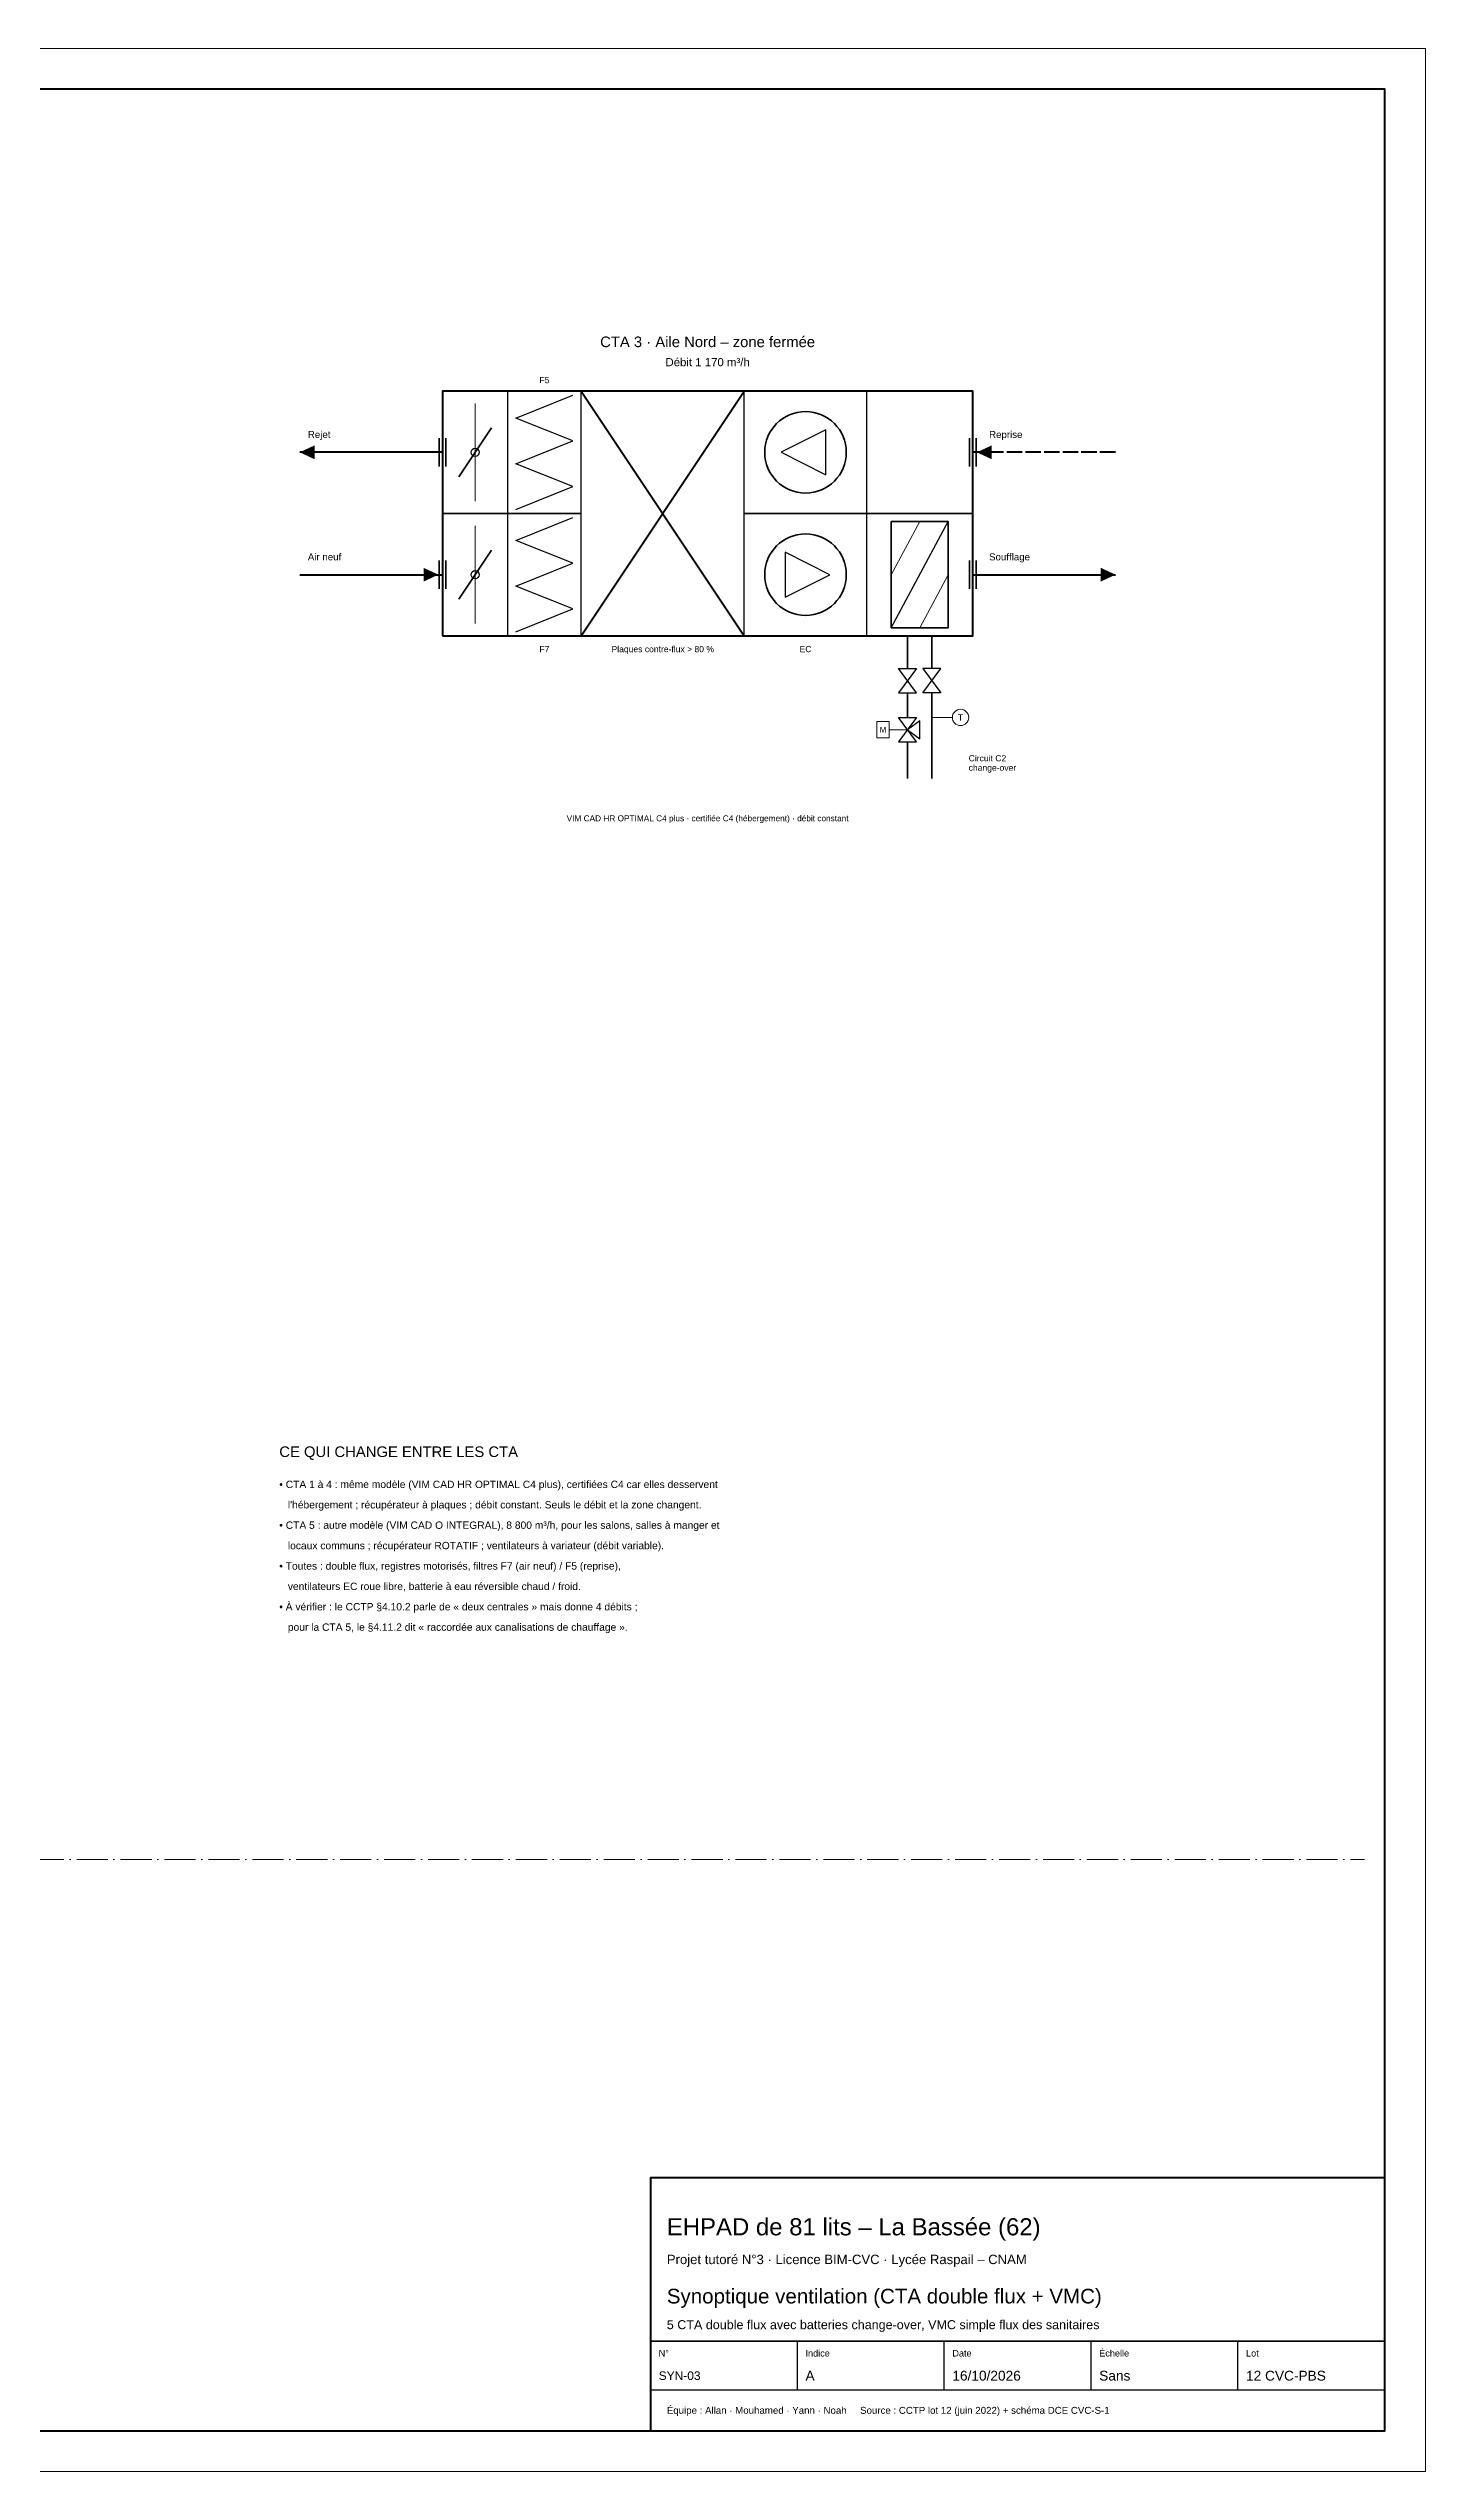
# Model space of a CAD drawing. Header units: millimetres. Extents: x 0 to 841, y 0 to 594.
# Drawn here: x 503 to 841, y 0 to 594 of the extents above; entities that cross this region are included whole.
import ezdxf
from ezdxf.enums import TextEntityAlignment as Align

# ---------------------------------------------------------------- set-up
doc = ezdxf.new("R2010")
doc.units = ezdxf.units.MM
doc.header["$LTSCALE"] = 3
doc.linetypes.add('DASHDOT', pattern=[3.556, 2.54, -0.508, 0, -0.508])
doc.linetypes.add('DASHED', pattern=[1.524, 1.27, -0.254])
for name, color, linetype in [('CADRE', 7, 'Continuous'), ('CVC-ACCESSOIRE', 6, 'Continuous'), ('CVC-AIR-NEUF', 3, 'Continuous'), ('CVC-AIR-REJET', 8, 'Continuous'), ('CVC-AIR-REPRIS', 5, 'DASHED'), ('CVC-AIR-SOUFFLE', 1, 'Continuous'), ('CVC-EG-CHANGEOVER', 4, 'Continuous'), ('CVC-EQUIPEMENT', 7, 'Continuous'), ('CVC-LIMITE', 8, 'DASHDOT'), ('CVC-TEXTE', 7, 'Continuous'), ('CVC-TEXTE-PUISS', 4, 'Continuous')]:
    doc.layers.add(name, color=color, linetype=linetype)
doc.styles.get("Standard").update_dxf_attribs({"font": 'arial.ttf'})

msp = doc.modelspace()

# ---------------------------------------------------------------- linework, layer by layer
at = {"layer": 'CADRE', "lineweight": 18}
msp.add_lwpolyline([(0, 0), (841, 0), (841, 594), (0, 594), (0, 0)], dxfattribs=at)
at = {"layer": 'CADRE', "lineweight": 70}
msp.add_lwpolyline([(10, 10), (831, 10), (831, 584), (10, 584), (10, 10)], dxfattribs=at)
at = {"layer": 'CADRE', "lineweight": 50}
msp.add_lwpolyline([(651, 10), (831, 10), (831, 72), (651, 72), (651, 10)], dxfattribs=at)
at = {"layer": 'CADRE', "lineweight": 35}
msp.add_lwpolyline([(651, 32), (831, 32)], dxfattribs=at)
at = {"layer": 'CADRE', "lineweight": 25}
for points in [[(687, 20), (687, 32)], [(723, 20), (723, 32)], [(759, 20), (759, 32)], [(795, 20), (795, 32)], [(651, 20), (831, 20)]]:
    msp.add_lwpolyline(points, dxfattribs=at)
at = {"layer": 'CVC-ACCESSOIRE', "lineweight": 25}
for points in [[(716.2, 436), (711.8, 442), (716.2, 442), (711.8, 436), (716.2, 436)], [(717.8, 442), (722.2, 436), (717.8, 436), (722.2, 442), (717.8, 442)], [(716.2, 424), (711.8, 430), (716.2, 430), (711.8, 424), (716.2, 424)], [(714, 427), (717, 424.8), (717, 429.2), (714, 427)]]:
    msp.add_lwpolyline(points, dxfattribs=at)
at = {"layer": 'CVC-ACCESSOIRE', "lineweight": 18}
for points in [[(709.5, 425), (709.5, 429), (706.5, 429), (706.5, 425), (709.5, 425)], [(720, 430), (725, 430)], [(714, 427), (709.5, 427)]]:
    msp.add_lwpolyline(points, dxfattribs=at)
msp.add_circle((727, 430), 2, dxfattribs=at)
at = {"layer": 'CVC-AIR-NEUF', "lineweight": 70}
msp.add_lwpolyline([(565, 465), (600, 465)], dxfattribs=at)
at = {"layer": 'CVC-AIR-NEUF'}
msp.add_solid([(599, 465), (595.37, 466.69), (595.37, 463.31)], dxfattribs=at)
at = {"layer": 'CVC-AIR-REJET', "lineweight": 70}
msp.add_lwpolyline([(600, 495), (565, 495)], dxfattribs=at)
at = {"layer": 'CVC-AIR-REJET'}
msp.add_solid([(565, 495), (568.63, 493.31), (568.63, 496.69)], dxfattribs=at)
at = {"layer": 'CVC-AIR-REPRIS', "lineweight": 70}
msp.add_lwpolyline([(765, 495), (730, 495)], dxfattribs=at)
at = {"layer": 'CVC-AIR-REPRIS'}
msp.add_solid([(731, 495), (734.63, 493.31), (734.63, 496.69)], dxfattribs=at)
at = {"layer": 'CVC-AIR-SOUFFLE', "lineweight": 70}
msp.add_lwpolyline([(730, 465), (765, 465)], dxfattribs=at)
at = {"layer": 'CVC-AIR-SOUFFLE'}
msp.add_solid([(765, 465), (761.37, 466.69), (761.37, 463.31)], dxfattribs=at)
at = {"layer": 'CVC-EG-CHANGEOVER', "lineweight": 35}
for points in [[(714, 442), (714, 450)], [(720, 450), (720, 442)], [(714, 430), (714, 436)], [(720, 436), (720, 415)], [(714, 415), (714, 424)]]:
    msp.add_lwpolyline(points, dxfattribs=at)
at = {"layer": 'CVC-EQUIPEMENT', "lineweight": 60}
msp.add_lwpolyline([(600, 450), (730, 450), (730, 510), (600, 510), (600, 450)], dxfattribs=at)
at = {"layer": 'CVC-EQUIPEMENT', "lineweight": 18}
for points in [[(608, 483), (608, 507)], [(608, 453), (608, 477)]]:
    msp.add_lwpolyline(points, dxfattribs=at)
at = {"layer": 'CVC-EQUIPEMENT', "lineweight": 25}
for points in [[(616, 450), (616, 510)], [(618, 481), (632, 486.6), (618, 492.2), (632, 497.8), (618, 503.4), (632, 509)], [(634, 450), (634, 510)], [(674, 450), (674, 510)], [(704, 450), (704, 510)], [(694, 500.5), (683, 495), (694, 489.5), (694, 500.5)], [(618, 451), (632, 456.6), (618, 462.2), (632, 467.8), (618, 473.4), (632, 479)], [(710, 452), (724, 478)], [(684, 459.5), (695, 465), (684, 470.5), (684, 459.5)]]:
    msp.add_lwpolyline(points, dxfattribs=at)
at = {"layer": 'CVC-EQUIPEMENT', "lineweight": 40}
for points in [[(634, 450), (674, 510)], [(634, 510), (674, 450)]]:
    msp.add_lwpolyline(points, dxfattribs=at)
at = {"layer": 'CVC-EQUIPEMENT', "lineweight": 35}
for points in [[(604, 489), (612, 501)], [(599.2, 491.5), (599.2, 498.5)], [(600.8, 491.5), (600.8, 498.5)], [(729.2, 491.5), (729.2, 498.5)], [(730.8, 491.5), (730.8, 498.5)], [(600, 480), (634, 480)], [(674, 480), (730, 480)], [(710, 452), (724, 452), (724, 478), (710, 478), (710, 452)], [(604, 459), (612, 471)], [(599.2, 461.5), (599.2, 468.5)], [(600.8, 461.5), (600.8, 468.5)], [(729.2, 461.5), (729.2, 468.5)], [(730.8, 461.5), (730.8, 468.5)]]:
    msp.add_lwpolyline(points, dxfattribs=at)
at = {"layer": 'CVC-EQUIPEMENT', "lineweight": 13}
for points in [[(710, 465), (717, 478)], [(717, 452), (724, 465)]]:
    msp.add_lwpolyline(points, dxfattribs=at)
at = {"layer": 'CVC-EQUIPEMENT', "lineweight": 35}
for centre in [(689, 495), (689, 465)]:
    msp.add_circle(centre, 10, dxfattribs=at)
at = {"layer": 'CVC-EQUIPEMENT'}
for centre in [(608, 495), (608, 465)]:
    msp.add_circle(centre, 1, dxfattribs=at)
at = {"layer": 'CVC-LIMITE', "lineweight": 18}
msp.add_lwpolyline([(15, 150), (826, 150)], dxfattribs=at)

# ---------------------------------------------------------------- texts
at = {"layer": 'CVC-TEXTE'}
for s, height, p in [('CTA 3 · Aile Nord – zone fermée', 2.6, (665, 520)), ('F5', 1.5, (625, 511.5))]:
    msp.add_text(s, height=height, dxfattribs=at).set_placement(p, align=Align.BOTTOM_CENTER)
for s, p in [('Rejet', (567, 498)), ('Reprise', (734, 498)), ('Air neuf', (567, 468)), ('Soufflage', (734, 468))]:
    msp.add_text(s, height=1.7, dxfattribs=at).set_placement(p, align=Align.BOTTOM_LEFT)
for s, p in [('F7', (625, 447.5)), ('Plaques contre-flux > 80 %', (654, 447.5)), ('EC', (689, 447.5))]:
    msp.add_text(s, height=1.5, dxfattribs=at).set_placement(p, align=Align.TOP_CENTER)
for s, height, p in [('M', 1.4, (708, 427)), ('T', 1.5, (727, 430))]:
    msp.add_text(s, height=height, dxfattribs=at).set_placement(p, align=Align.MIDDLE_CENTER)
for s, height, p in [('change-over', 1.5, (729, 417.68)), ('Circuit C2', 1.5, (729, 420)), ('CE QUI CHANGE ENTRE LES CTA', 2.6, (560, 250)), ('• CTA 1 à 4 : même modèle (VIM CAD HR OPTIMAL C4 plus), certifiées C4 car elles desservent', 1.8, (560, 242)), ("   l'hébergement ; récupérateur à plaques ; débit constant. Seuls le débit et la zone changent.", 1.8, (560, 237)), ('• CTA 5 : autre modèle (VIM CAD O INTEGRAL), 8 800 m³/h, pour les salons, salles à manger et', 1.8, (560, 232)), ('   locaux communs ; récupérateur ROTATIF ; ventilateurs à variateur (débit variable).', 1.8, (560, 227)), ('• Toutes : double flux, registres motorisés, filtres F7 (air neuf) / F5 (reprise),', 1.8, (560, 222)), ('   ventilateurs EC roue libre, batterie à eau réversible chaud / froid.', 1.8, (560, 217)), ('• À vérifier : le CCTP §4.10.2 parle de « deux centrales » mais donne 4 débits ;', 1.8, (560, 212)), ('   pour la CTA 5, le §4.11.2 dit « raccordée aux canalisations de chauffage ».', 1.8, (560, 207)), ('EHPAD de 81 lits – La Bassée (62)', 4.2, (655, 60)), ('Projet tutoré N°3 · Licence BIM-CVC · Lycée Raspail – CNAM', 2.3, (655, 52)), ('Synoptique ventilation (CTA double flux + VMC)', 3.6, (655, 43)), ('5 CTA double flux avec batteries change-over, VMC simple flux des sanitaires', 2.2, (655, 36)), ('N°', 1.6, (653, 29)), ('Indice', 1.6, (689, 29)), ('Date', 1.6, (725, 29)), ('Échelle', 1.6, (761, 29)), ('Lot', 1.6, (797, 29)), ('SYN-03', 2.1, (653, 23.5)), ('A', 2.4, (689, 23.5)), ('16/10/2026', 2.4, (725, 23.5)), ('Sans', 2.4, (761, 23.5)), ('12 CVC-PBS', 2.4, (797, 23.5)), ('Équipe : Allan · Mouhamed · Yann · Noah     Source : CCTP lot 12 (juin 2022) + schéma DCE CVC-S-1', 1.7, (655, 15))]:
    msp.add_text(s, height=height, dxfattribs=at).set_placement(p, align=Align.MIDDLE_LEFT)
at = {"layer": 'CVC-TEXTE-PUISS'}
msp.add_text('Débit 1 170 m³/h', height=2, dxfattribs=at).set_placement((665, 515.5), align=Align.BOTTOM_CENTER)
msp.add_text('VIM CAD HR OPTIMAL C4 plus · certifiée C4 (hébergement) · débit constant', height=1.45, dxfattribs=at).set_placement((665, 406), align=Align.TOP_CENTER)

doc.saveas('drawing.dxf')
